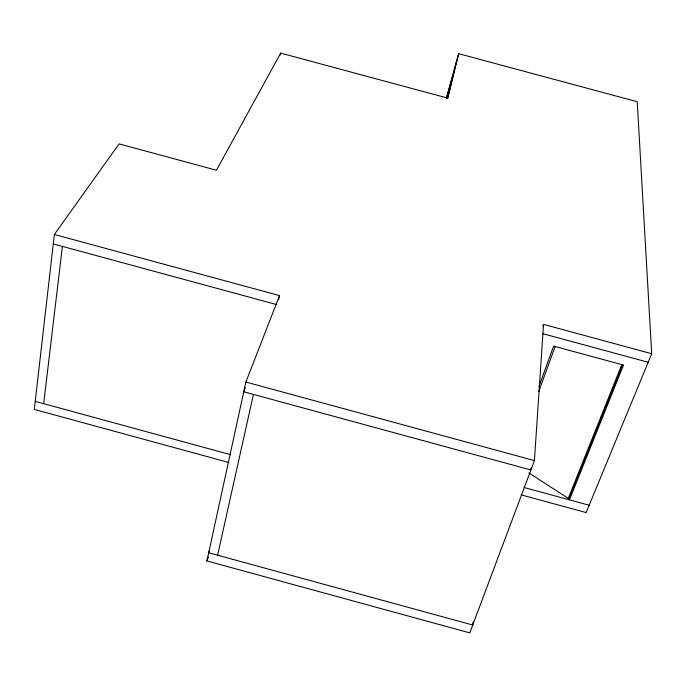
<?xml version="1.0" encoding="UTF-8"?>
<svg xmlns="http://www.w3.org/2000/svg" width="686" height="686" viewBox="0 0 686 686"><rect width="100%" height="100%" fill="white"/><g stroke="black" fill="none" stroke-linecap="round" stroke-linejoin="round"><path stroke-width="1.03" d="M569.56 495.678L569.431 499.862L623.497 365.072L553.636 346.121L538.99 386.407M228.875 462.518L34.3 409.413L54.366 234.475L279.511 295.597L245.88 382.042L206.923 560.925L469.79 632.895L534.411 460.589L543.544 324.392L651.7 353.719L586.144 512.571L521.369 494.915M531.041 467.852L530.887 469.97L243.762 391.775L245.305 387.787M473.091 621.859L472.74 625.032L208.698 552.762L209.427 550.747M43.681 403.668L62.4 246.394M280.3 54.991L280.685 53.105L447.821 98.158L458.651 53.68L637.225 101.717L651.7 353.719M217.599 555.197L253.434 394.407M278.593 299.688L279.511 295.597M447.272 98.33L452.263 77.912L446.535 98.518M447.495 98.432L456.705 60.685M446.38 97.832L458.651 53.68M542.858 326.313L543.544 324.392M206.923 560.925L208.364 556.929M538.776 391.44L555.197 346.353M528.949 472.971L568.274 498.388L621.799 364.652M622.648 364.618L569.509 497.239L568.274 498.388M280.685 53.105L216.424 170.231L119.081 143.889L54.366 234.475M542.523 333.61L648.176 362.268M53.285 243.916L276.407 304.515M245.88 382.042L534.411 460.589M524.138 487.514L589.171 505.239M35.226 401.361L230.599 454.672"/></g></svg>
